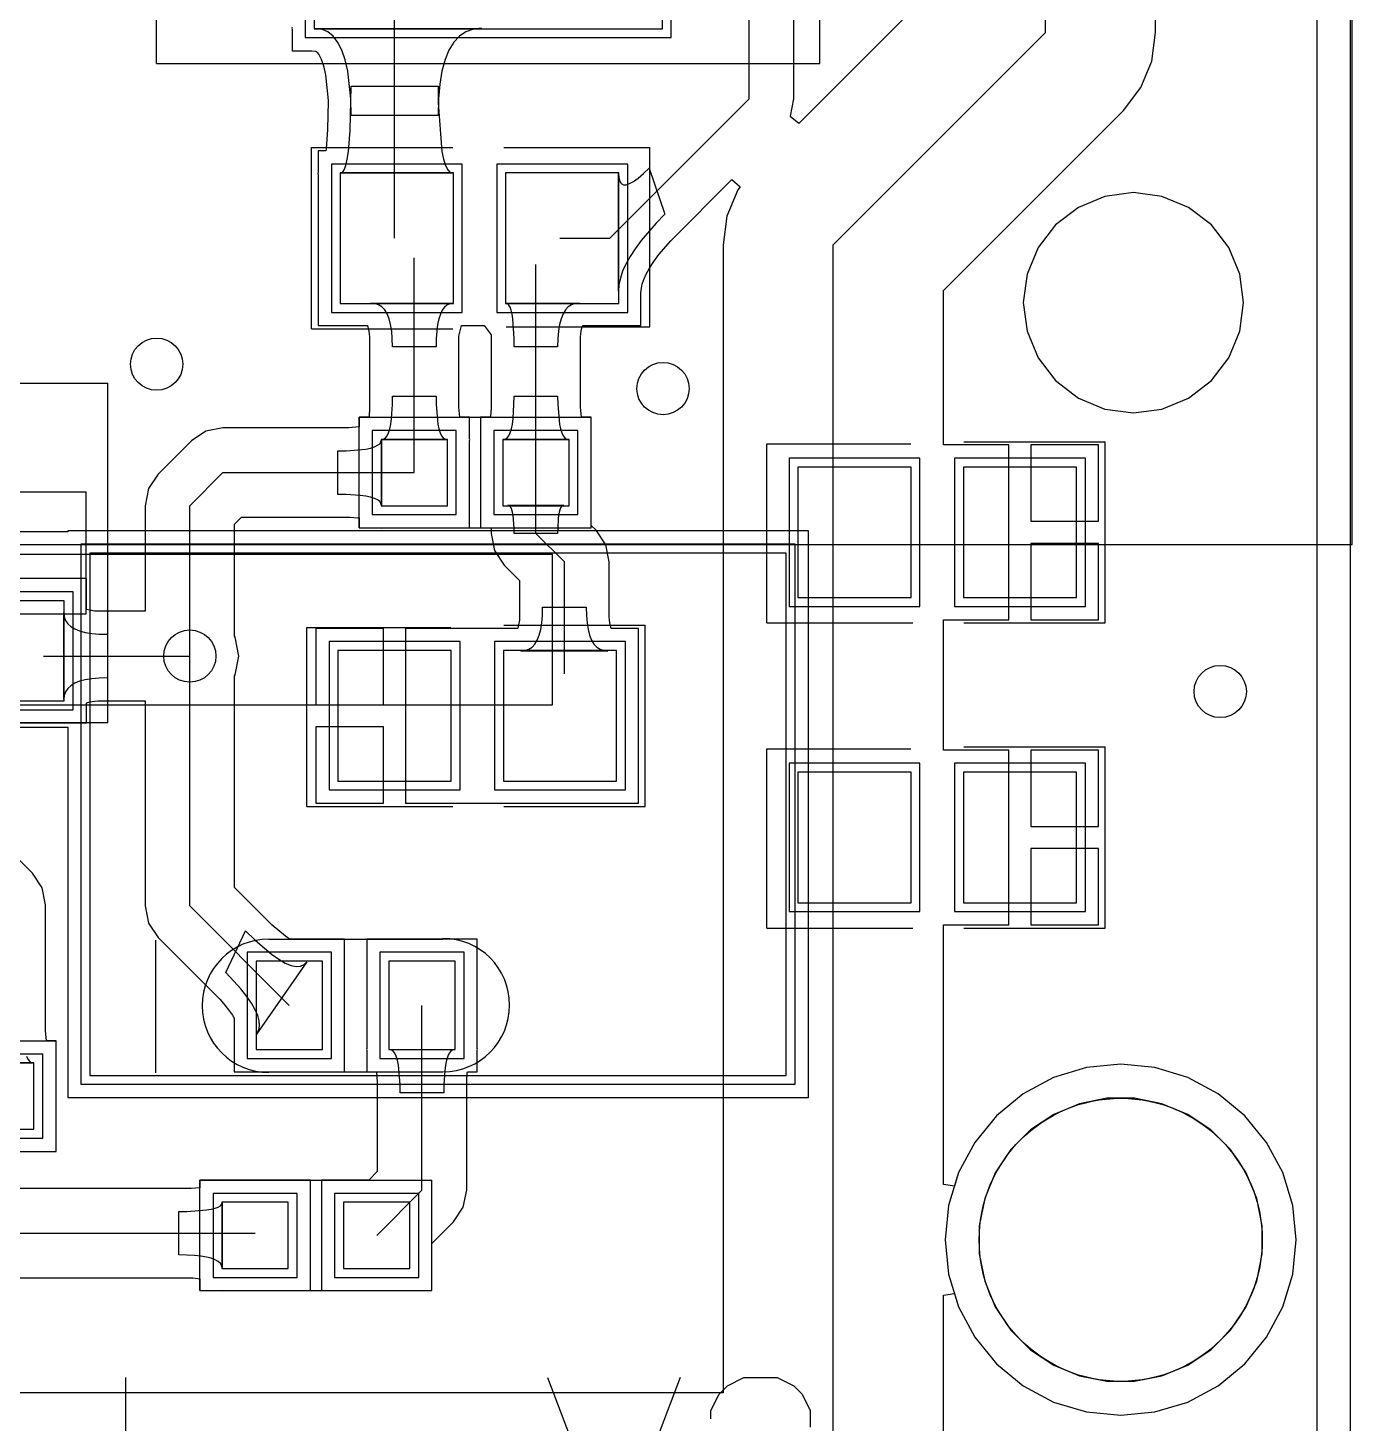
# Model space of a CAD drawing. Header units: millimetres. Extents: x 73 to 121, y 30 to 140.
# Drawn here: x 101.92 to 117.14, y 39.75 to 55.78 of the extents above; entities that cross this region are included whole.
import ezdxf

# ---------------------------------------------------------------- set-up
doc = ezdxf.new("R2010")
doc.units = ezdxf.units.MM
for name, color, linetype in [('BottomLayer', 5, 'Continuous'), ('BottomOverlay', 54, 'Continuous'), ('BottomPaste', 16, 'Continuous'), ('BottomSolder', 6, 'Continuous'), ('KeepOutLayer', 6, 'Continuous'), ('Mechanical13', 56, 'Continuous'), ('Mechanical15', 56, 'Continuous'), ('MultiLayer', 9, 'Continuous'), ('TopLayer', 1, 'Continuous'), ('TopOverlay', 2, 'Continuous'), ('TopPaste', 8, 'Continuous'), ('TopSolder', 216, 'Continuous')]:
    doc.layers.add(name, color=color, linetype=linetype)

# ---------------------------------------------------------------- blocks, each defined once
blk = doc.blocks.new('C0805_19')
at = {"layer": 'TopLayer'}
for p, q in [((-0.3, 0.75), (-1.6, 0.75)), ((-1.6, 0.75), (-1.6, -0.75)), ((-0.3, -0.75), (-0.3, 0.75)), ((1.6, 0.75), (0.3, 0.75)), ((0.3, 0.75), (0.3, -0.75)), ((1.6, -0.75), (1.6, 0.75)), ((-1.6, -0.75), (-0.3, -0.75)), ((0.3, -0.75), (1.6, -0.75))]:
    blk.add_line(p, q, dxfattribs=at)
at = {"layer": 'TopOverlay'}
for p, q in [((-1.93, 1.041), (-1.93, -1.041)), ((-0.305, 1.041), (-1.93, 1.041)), ((1.956, 1.041), (0.279, 1.041)), ((1.956, 1.041), (1.956, -1.016)), ((-0.305, -1.041), (-1.93, -1.041)), ((1.956, -1.016), (0.305, -1.016))]:
    blk.add_line(p, q, dxfattribs=at)
at = {"layer": 'TopPaste'}
for p, q in [((-0.3, 0.75), (-1.6, 0.75)), ((-1.6, 0.75), (-1.6, -0.75)), ((-0.3, -0.75), (-0.3, 0.75)), ((1.6, 0.75), (0.3, 0.75)), ((0.3, 0.75), (0.3, -0.75)), ((1.6, -0.75), (1.6, 0.75)), ((-1.6, -0.75), (-0.3, -0.75)), ((0.3, -0.75), (1.6, -0.75))]:
    blk.add_line(p, q, dxfattribs=at)
at = {"layer": 'TopSolder'}
for p, q in [((-0.198, 0.852), (-1.702, 0.852)), ((-1.702, 0.852), (-1.702, -0.852)), ((-0.198, -0.852), (-0.198, 0.852)), ((1.702, 0.852), (0.198, 0.852)), ((0.198, 0.852), (0.198, -0.852)), ((1.702, -0.852), (1.702, 0.852)), ((-1.702, -0.852), (-0.198, -0.852)), ((0.198, -0.852), (1.702, -0.852))]:
    blk.add_line(p, q, dxfattribs=at)
blk = doc.blocks.new('C0805_20')
at = {"layer": 'TopLayer'}
for p, q in [((-0.3, 0.75), (-1.6, 0.75)), ((-1.6, 0.75), (-1.6, -0.75)), ((-0.3, -0.75), (-0.3, 0.75)), ((1.6, 0.75), (0.3, 0.75)), ((0.3, 0.75), (0.3, -0.75)), ((1.6, -0.75), (1.6, 0.75)), ((-1.6, -0.75), (-0.3, -0.75)), ((0.3, -0.75), (1.6, -0.75))]:
    blk.add_line(p, q, dxfattribs=at)
at = {"layer": 'TopOverlay'}
for p, q in [((-1.93, 1.041), (-1.93, -1.041)), ((-0.305, 1.041), (-1.93, 1.041)), ((1.956, 1.041), (0.279, 1.041)), ((1.956, 1.041), (1.956, -1.016)), ((-0.305, -1.041), (-1.93, -1.041)), ((1.956, -1.016), (0.305, -1.016))]:
    blk.add_line(p, q, dxfattribs=at)
at = {"layer": 'TopPaste'}
for p, q in [((-0.3, 0.75), (-1.6, 0.75)), ((-1.6, 0.75), (-1.6, -0.75)), ((-0.3, -0.75), (-0.3, 0.75)), ((1.6, 0.75), (0.3, 0.75)), ((0.3, 0.75), (0.3, -0.75)), ((1.6, -0.75), (1.6, 0.75)), ((-1.6, -0.75), (-0.3, -0.75)), ((0.3, -0.75), (1.6, -0.75))]:
    blk.add_line(p, q, dxfattribs=at)
at = {"layer": 'TopSolder'}
for p, q in [((-0.198, 0.852), (-1.702, 0.852)), ((-1.702, 0.852), (-1.702, -0.852)), ((-0.198, -0.852), (-0.198, 0.852)), ((1.702, 0.852), (0.198, 0.852)), ((0.198, 0.852), (0.198, -0.852)), ((1.702, -0.852), (1.702, 0.852)), ((-1.702, -0.852), (-0.198, -0.852)), ((0.198, -0.852), (1.702, -0.852))]:
    blk.add_line(p, q, dxfattribs=at)
blk = doc.blocks.new('C0805_21')
at = {"layer": 'TopLayer'}
for p, q in [((-0.3, 0.75), (-1.6, 0.75)), ((-1.6, 0.75), (-1.6, -0.75)), ((-0.3, -0.75), (-0.3, 0.75)), ((1.6, 0.75), (0.3, 0.75)), ((0.3, 0.75), (0.3, -0.75)), ((1.6, -0.75), (1.6, 0.75)), ((-1.6, -0.75), (-0.3, -0.75)), ((0.3, -0.75), (1.6, -0.75))]:
    blk.add_line(p, q, dxfattribs=at)
at = {"layer": 'TopOverlay'}
for p, q in [((-1.93, -1.041), (-1.93, 1.041)), ((-1.93, 1.041), (-0.305, 1.041)), ((0.279, 1.041), (1.956, 1.041)), ((1.956, -1.016), (1.956, 1.041)), ((-1.93, -1.041), (-0.305, -1.041)), ((0.305, -1.016), (1.956, -1.016))]:
    blk.add_line(p, q, dxfattribs=at)
at = {"layer": 'TopPaste'}
for p, q in [((-0.3, 0.75), (-1.6, 0.75)), ((-1.6, 0.75), (-1.6, -0.75)), ((-0.3, -0.75), (-0.3, 0.75)), ((1.6, 0.75), (0.3, 0.75)), ((0.3, 0.75), (0.3, -0.75)), ((1.6, -0.75), (1.6, 0.75)), ((-1.6, -0.75), (-0.3, -0.75)), ((0.3, -0.75), (1.6, -0.75))]:
    blk.add_line(p, q, dxfattribs=at)
at = {"layer": 'TopSolder'}
for p, q in [((-0.198, 0.852), (-1.702, 0.852)), ((-1.702, 0.852), (-1.702, -0.852)), ((-0.198, -0.852), (-0.198, 0.852)), ((1.702, 0.852), (0.198, 0.852)), ((0.198, 0.852), (0.198, -0.852)), ((1.702, -0.852), (1.702, 0.852)), ((-1.702, -0.852), (-0.198, -0.852)), ((0.198, -0.852), (1.702, -0.852))]:
    blk.add_line(p, q, dxfattribs=at)
blk = doc.blocks.new('C0805_22')
at = {"layer": 'TopLayer'}
for p, q in [((-0.3, 0.75), (-1.6, 0.75)), ((-1.6, 0.75), (-1.6, -0.75)), ((-0.3, -0.75), (-0.3, 0.75)), ((1.6, 0.75), (0.3, 0.75)), ((0.3, 0.75), (0.3, -0.75)), ((1.6, -0.75), (1.6, 0.75)), ((-1.6, -0.75), (-0.3, -0.75)), ((0.3, -0.75), (1.6, -0.75))]:
    blk.add_line(p, q, dxfattribs=at)
at = {"layer": 'TopOverlay'}
for p, q in [((-1.93, 1.041), (-1.93, -1.041)), ((-0.305, 1.041), (-1.93, 1.041)), ((1.956, 1.041), (0.279, 1.041)), ((1.956, 1.041), (1.956, -1.016)), ((-0.305, -1.041), (-1.93, -1.041)), ((1.956, -1.016), (0.305, -1.016))]:
    blk.add_line(p, q, dxfattribs=at)
at = {"layer": 'TopPaste'}
for p, q in [((-0.3, 0.75), (-1.6, 0.75)), ((-1.6, 0.75), (-1.6, -0.75)), ((-0.3, -0.75), (-0.3, 0.75)), ((1.6, 0.75), (0.3, 0.75)), ((0.3, 0.75), (0.3, -0.75)), ((1.6, -0.75), (1.6, 0.75)), ((-1.6, -0.75), (-0.3, -0.75)), ((0.3, -0.75), (1.6, -0.75))]:
    blk.add_line(p, q, dxfattribs=at)
at = {"layer": 'TopSolder'}
for p, q in [((-0.198, 0.852), (-1.702, 0.852)), ((-1.702, 0.852), (-1.702, -0.852)), ((-0.198, -0.852), (-0.198, 0.852)), ((1.702, 0.852), (0.198, 0.852)), ((0.198, 0.852), (0.198, -0.852)), ((1.702, -0.852), (1.702, 0.852)), ((-1.702, -0.852), (-0.198, -0.852)), ((0.198, -0.852), (1.702, -0.852))]:
    blk.add_line(p, q, dxfattribs=at)
blk = doc.blocks.new('INTRODUCTOR_1R0_25')
at = {"layer": 'TopLayer'}
for p, q in [((-1.25, 2), (-1.25, -2)), ((1.25, 2), (-1.25, 2)), ((1.25, -2), (1.25, 2)), ((3.45, 2), (3.45, -2)), ((5.95, 2), (3.45, 2)), ((5.95, -2), (5.95, 2)), ((-1.25, -2), (1.25, -2)), ((3.45, -2), (5.95, -2))]:
    blk.add_line(p, q, dxfattribs=at)
at = {"layer": 'TopOverlay'}
for p, q in [((-1.778, -3.81), (-1.778, 3.81)), ((6.35, 3.81), (-1.778, 3.81)), ((6.35, -3.81), (6.35, 3.81)), ((6.35, -3.81), (-1.778, -3.81))]:
    blk.add_line(p, q, dxfattribs=at)
at = {"layer": 'TopPaste'}
for p, q in [((-1.25, 2), (-1.25, -2)), ((1.25, 2), (-1.25, 2)), ((1.25, -2), (1.25, 2)), ((3.45, 2), (3.45, -2)), ((5.95, 2), (3.45, 2)), ((5.95, -2), (5.95, 2)), ((-1.25, -2), (1.25, -2)), ((3.45, -2), (5.95, -2))]:
    blk.add_line(p, q, dxfattribs=at)
at = {"layer": 'TopSolder'}
for p, q in [((-1.352, 2.102), (-1.352, -2.102)), ((1.352, 2.102), (-1.352, 2.102)), ((1.352, -2.102), (1.352, 2.102)), ((3.348, 2.102), (3.348, -2.102)), ((6.052, 2.102), (3.348, 2.102)), ((6.052, -2.102), (6.052, 2.102)), ((-1.352, -2.102), (1.352, -2.102)), ((3.348, -2.102), (6.052, -2.102))]:
    blk.add_line(p, q, dxfattribs=at)
blk = doc.blocks.new('LED_32')
at = {"layer": 'TopLayer'}
for p, q in [((-1.143, 0.508), (-1.143, -0.508)), ((-0.381, 0.508), (-1.143, 0.508)), ((-0.381, -0.508), (-0.381, 0.508)), ((0.381, 0.508), (0.381, -0.508)), ((1.143, 0.508), (0.381, 0.508)), ((1.143, -0.508), (1.143, 0.508)), ((-1.143, -0.508), (-0.381, -0.508)), ((0.381, -0.508), (1.143, -0.508))]:
    blk.add_line(p, q, dxfattribs=at)
at = {"layer": 'TopOverlay'}
for p, q in [((-2.294, 0.497), (-2.294, 0.751)), ((-0.997, 0.762), (1.003, 0.762)), ((-2.294, -0.773), (-2.294, 0.497)), ((-0.997, -0.762), (1.003, -0.762))]:
    blk.add_line(p, q, dxfattribs=at)
for centre, start, end in [((-0.997, -0.004), 90, 270), ((1.003, 0.004), 270, 90)]:
    blk.add_arc(centre, 0.766, start, end, dxfattribs=at)
at = {"layer": 'TopPaste'}
for p, q in [((-1.143, 0.508), (-1.143, -0.508)), ((-0.381, 0.508), (-1.143, 0.508)), ((-0.381, -0.508), (-0.381, 0.508)), ((0.381, 0.508), (0.381, -0.508)), ((1.143, 0.508), (0.381, 0.508)), ((1.143, -0.508), (1.143, 0.508)), ((-1.143, -0.508), (-0.381, -0.508)), ((0.381, -0.508), (1.143, -0.508))]:
    blk.add_line(p, q, dxfattribs=at)
at = {"layer": 'TopSolder'}
for p, q in [((-1.245, 0.61), (-1.245, -0.61)), ((-0.279, 0.61), (-1.245, 0.61)), ((-0.279, -0.61), (-0.279, 0.61)), ((0.279, 0.61), (0.279, -0.61)), ((1.245, 0.61), (0.279, 0.61)), ((1.245, -0.61), (1.245, 0.61)), ((-1.245, -0.61), (-0.279, -0.61)), ((0.279, -0.61), (1.245, -0.61))]:
    blk.add_line(p, q, dxfattribs=at)
blk = doc.blocks.new('R0603_48')
at = {"layer": 'TopLayer'}
for p, q in [((-1.079, 0.381), (-1.079, -0.381)), ((-0.317, 0.381), (-1.079, 0.381)), ((-0.317, -0.381), (-0.317, 0.381)), ((0.317, 0.381), (0.317, -0.381)), ((1.079, 0.381), (0.317, 0.381)), ((1.079, -0.381), (1.079, 0.381)), ((-1.079, -0.381), (-0.317, -0.381)), ((0.317, -0.381), (1.079, -0.381))]:
    blk.add_line(p, q, dxfattribs=at)
at = {"layer": 'TopOverlay'}
for p, q in [((1.333, 0.635), (-1.333, 0.635)), ((-1.333, 0.635), (-1.333, -0.635)), ((1.333, 0.635), (1.333, -0.635)), ((1.333, -0.635), (-1.333, -0.635))]:
    blk.add_line(p, q, dxfattribs=at)
at = {"layer": 'TopPaste'}
for p, q in [((-1.079, 0.381), (-1.079, -0.381)), ((-0.317, 0.381), (-1.079, 0.381)), ((-0.317, -0.381), (-0.317, 0.381)), ((0.317, 0.381), (0.317, -0.381)), ((1.079, 0.381), (0.317, 0.381)), ((1.079, -0.381), (1.079, 0.381)), ((-1.079, -0.381), (-0.317, -0.381)), ((0.317, -0.381), (1.079, -0.381))]:
    blk.add_line(p, q, dxfattribs=at)
at = {"layer": 'TopSolder'}
for p, q in [((-1.181, 0.483), (-1.181, -0.483)), ((-0.216, 0.483), (-1.181, 0.483)), ((-0.216, -0.483), (-0.216, 0.483)), ((0.216, 0.483), (0.216, -0.483)), ((1.181, 0.483), (0.216, 0.483)), ((1.181, -0.483), (1.181, 0.483)), ((-1.181, -0.483), (-0.216, -0.483)), ((0.216, -0.483), (1.181, -0.483))]:
    blk.add_line(p, q, dxfattribs=at)
blk = doc.blocks.new('R0603_52')
at = {"layer": 'TopLayer'}
for p, q in [((-1.079, 0.381), (-1.079, -0.381)), ((-0.317, 0.381), (-1.079, 0.381)), ((-0.317, -0.381), (-0.317, 0.381)), ((0.317, 0.381), (0.317, -0.381)), ((1.079, 0.381), (0.317, 0.381)), ((1.079, -0.381), (1.079, 0.381)), ((-1.079, -0.381), (-0.317, -0.381)), ((0.317, -0.381), (1.079, -0.381))]:
    blk.add_line(p, q, dxfattribs=at)
at = {"layer": 'TopOverlay'}
for p, q in [((-1.333, 0.635), (1.333, 0.635)), ((-1.333, -0.635), (-1.333, 0.635)), ((1.333, -0.635), (1.333, 0.635)), ((-1.333, -0.635), (1.333, -0.635))]:
    blk.add_line(p, q, dxfattribs=at)
at = {"layer": 'TopPaste'}
for p, q in [((-1.079, 0.381), (-1.079, -0.381)), ((-0.317, 0.381), (-1.079, 0.381)), ((-0.317, -0.381), (-0.317, 0.381)), ((0.317, 0.381), (0.317, -0.381)), ((1.079, 0.381), (0.317, 0.381)), ((1.079, -0.381), (1.079, 0.381)), ((-1.079, -0.381), (-0.317, -0.381)), ((0.317, -0.381), (1.079, -0.381))]:
    blk.add_line(p, q, dxfattribs=at)
at = {"layer": 'TopSolder'}
for p, q in [((-1.181, 0.483), (-1.181, -0.483)), ((-0.216, 0.483), (-1.181, 0.483)), ((-0.216, -0.483), (-0.216, 0.483)), ((0.216, 0.483), (0.216, -0.483)), ((1.181, 0.483), (0.216, 0.483)), ((1.181, -0.483), (1.181, 0.483)), ((-1.181, -0.483), (-0.216, -0.483)), ((0.216, -0.483), (1.181, -0.483))]:
    blk.add_line(p, q, dxfattribs=at)
blk = doc.blocks.new('R0603_54')
at = {"layer": 'TopLayer'}
for p, q in [((-1.079, 0.381), (-1.079, -0.381)), ((-0.317, 0.381), (-1.079, 0.381)), ((-0.317, -0.381), (-0.317, 0.381)), ((0.317, 0.381), (0.317, -0.381)), ((1.079, 0.381), (0.317, 0.381)), ((1.079, -0.381), (1.079, 0.381)), ((-1.079, -0.381), (-0.317, -0.381)), ((0.317, -0.381), (1.079, -0.381))]:
    blk.add_line(p, q, dxfattribs=at)
at = {"layer": 'TopOverlay'}
for p, q in [((-1.333, 0.635), (1.333, 0.635)), ((-1.333, -0.635), (-1.333, 0.635)), ((1.333, -0.635), (1.333, 0.635)), ((-1.333, -0.635), (1.333, -0.635))]:
    blk.add_line(p, q, dxfattribs=at)
at = {"layer": 'TopPaste'}
for p, q in [((-1.079, 0.381), (-1.079, -0.381)), ((-0.317, 0.381), (-1.079, 0.381)), ((-0.317, -0.381), (-0.317, 0.381)), ((0.317, 0.381), (0.317, -0.381)), ((1.079, 0.381), (0.317, 0.381)), ((1.079, -0.381), (1.079, 0.381)), ((-1.079, -0.381), (-0.317, -0.381)), ((0.317, -0.381), (1.079, -0.381))]:
    blk.add_line(p, q, dxfattribs=at)
at = {"layer": 'TopSolder'}
for p, q in [((-1.181, 0.483), (-1.181, -0.483)), ((-0.216, 0.483), (-1.181, 0.483)), ((-0.216, -0.483), (-0.216, 0.483)), ((0.216, 0.483), (0.216, -0.483)), ((1.181, 0.483), (0.216, 0.483)), ((1.181, -0.483), (1.181, 0.483)), ((-1.181, -0.483), (-0.216, -0.483)), ((0.216, -0.483), (1.181, -0.483))]:
    blk.add_line(p, q, dxfattribs=at)
blk = doc.blocks.new('2_2907_68')
at = {"layer": 'Mechanical13'}
for p, q in [((0.425, 0.55), (0.425, -2.45)), ((0.425, 0.55), (1.825, 0.55)), ((1.825, 0.55), (1.825, -2.45)), ((0.425, -2.45), (1.825, -2.45))]:
    blk.add_line(p, q, dxfattribs=at)
at = {"layer": 'Mechanical15'}
for p, q in [((-0.825, 0.8), (-0.825, -2.7)), ((-0.825, 0.8), (3.075, 0.8)), ((3.075, 0.8), (3.075, -2.7)), ((1.125, -0.45), (1.125, -1.45)), ((0.625, -0.95), (1.625, -0.95)), ((-0.825, -2.7), (3.075, -2.7))]:
    blk.add_line(p, q, dxfattribs=at)
at = {"layer": 'TopLayer'}
for p, q in [((0.575, 0.3), (-0.575, 0.3)), ((-0.575, 0.3), (-0.575, -0.3)), ((0.575, -0.3), (0.575, 0.3)), ((-0.575, -0.3), (0.575, -0.3)), ((2.825, -0.65), (1.675, -0.65)), ((1.675, -0.65), (1.675, -1.25)), ((2.825, -1.25), (2.825, -0.65)), ((1.675, -1.25), (2.825, -1.25)), ((0.575, -1.6), (-0.575, -1.6)), ((-0.575, -1.6), (-0.575, -2.2)), ((0.575, -2.2), (0.575, -1.6)), ((-0.575, -2.2), (0.575, -2.2))]:
    blk.add_line(p, q, dxfattribs=at)
at = {"layer": 'TopOverlay'}
for p, q in [((0.925, 0.55), (1.825, 0.55)), ((1.825, 0.55), (1.825, -0.25)), ((1.825, -1.65), (1.825, -2.45)), ((0.925, -2.45), (1.825, -2.45))]:
    blk.add_line(p, q, dxfattribs=at)
blk.add_circle((2.475, -0.1), 0.125, dxfattribs=at)
at = {"layer": 'TopPaste'}
for p, q in [((0.575, 0.3), (-0.575, 0.3)), ((-0.575, 0.3), (-0.575, -0.3)), ((0.575, -0.3), (0.575, 0.3)), ((-0.575, -0.3), (0.575, -0.3)), ((2.825, -0.65), (1.675, -0.65)), ((1.675, -0.65), (1.675, -1.25)), ((2.825, -1.25), (2.825, -0.65)), ((1.675, -1.25), (2.825, -1.25)), ((0.575, -1.6), (-0.575, -1.6)), ((-0.575, -1.6), (-0.575, -2.2)), ((0.575, -2.2), (0.575, -1.6)), ((-0.575, -2.2), (0.575, -2.2))]:
    blk.add_line(p, q, dxfattribs=at)
at = {"layer": 'TopSolder'}
for p, q in [((0.677, 0.402), (-0.677, 0.402)), ((-0.677, 0.402), (-0.677, -0.402)), ((0.677, -0.402), (0.677, 0.402)), ((-0.677, -0.402), (0.677, -0.402)), ((2.927, -0.548), (1.573, -0.548)), ((1.573, -0.548), (1.573, -1.352)), ((2.927, -1.352), (2.927, -0.548)), ((1.573, -1.352), (2.927, -1.352)), ((0.677, -1.498), (-0.677, -1.498)), ((-0.677, -1.498), (-0.677, -2.302)), ((0.677, -2.302), (0.677, -1.498)), ((-0.677, -2.302), (0.677, -2.302))]:
    blk.add_line(p, q, dxfattribs=at)
blk = doc.blocks.new('18650____________B_71')
at = {"layer": 'BottomLayer'}
for p, q in [((76.631, 35.516), (76.631, 27.516)), ((82.631, 35.516), (76.631, 35.516)), ((82.631, 27.516), (82.631, 35.516)), ((76.631, 27.516), (82.631, 27.516))]:
    blk.add_line(p, q, dxfattribs=at)
at = {"layer": 'BottomOverlay'}
for p, q in [((76.531, 42.016), (-0.469, 42.016)), ((76.531, 22), (76.531, 42.016))]:
    blk.add_line(p, q, dxfattribs=at)
at = {"layer": 'BottomPaste'}
for p, q in [((76.631, 35.516), (76.631, 27.516)), ((82.631, 35.516), (76.631, 35.516)), ((82.631, 27.516), (82.631, 35.516)), ((76.631, 27.516), (82.631, 27.516))]:
    blk.add_line(p, q, dxfattribs=at)
at = {"layer": 'BottomSolder'}
for p, q in [((76.529, 35.617), (76.529, 27.414)), ((82.732, 35.617), (76.529, 35.617)), ((82.732, 27.414), (82.732, 35.617)), ((76.529, 27.414), (82.732, 27.414))]:
    blk.add_line(p, q, dxfattribs=at)

msp = doc.modelspace()

# ---------------------------------------------------------------- linework, layer by layer
at = {"layer": 'BottomLayer'}
for p, q in [((116.731, 89.256), (116.731, 30.335)), ((114.624, 53.889), (114.297, 53.846)), ((114.952, 53.846), (114.624, 53.889)), ((113.992, 53.72), (113.73, 53.519)), ((114.297, 53.846), (113.992, 53.72)), ((115.257, 53.72), (114.952, 53.846)), ((115.519, 53.519), (115.257, 53.72)), ((113.73, 53.519), (113.529, 53.257)), ((115.72, 53.257), (115.519, 53.519)), ((113.529, 53.257), (113.402, 52.952)), ((115.846, 52.952), (115.72, 53.257)), ((113.402, 52.952), (113.359, 52.625)), ((115.889, 52.625), (115.846, 52.952)), ((113.359, 52.625), (113.402, 52.297)), ((115.846, 52.297), (115.889, 52.625)), ((113.402, 52.297), (113.529, 51.992)), ((115.72, 51.992), (115.846, 52.297)), ((113.529, 51.992), (113.73, 51.73)), ((115.519, 51.73), (115.72, 51.992)), ((113.73, 51.73), (113.992, 51.529)), ((115.257, 51.529), (115.519, 51.73)), ((113.992, 51.529), (114.297, 51.403)), ((114.952, 51.403), (115.257, 51.529)), ((114.297, 51.403), (114.624, 51.36)), ((114.624, 51.36), (114.952, 51.403)), ((102.382, 49.992), (91.884, 49.992)), ((110.89, 50.002), (102.382, 50.002)), ((102.382, 50.002), (102.382, 49.992)), ((110.89, 43.494), (110.89, 50.002)), ((107.95, 49.733), (90.297, 49.733)), ((107.95, 48.006), (107.95, 49.733)), ((90.297, 48.006), (107.95, 48.006)), ((91.884, 47.747), (102.382, 47.747)), ((102.382, 47.747), (102.382, 43.494)), ((114.084, 43.837), (113.706, 43.722)), ((114.478, 43.876), (114.084, 43.837)), ((114.871, 43.837), (114.478, 43.876)), ((115.249, 43.722), (114.871, 43.837)), ((113.706, 43.722), (113.358, 43.536)), ((115.598, 43.536), (115.249, 43.722)), ((102.382, 43.494), (110.89, 43.494)), ((113.358, 43.536), (113.052, 43.285)), ((115.904, 43.285), (115.598, 43.536)), ((113.052, 43.285), (112.801, 42.979)), ((116.154, 42.979), (115.904, 43.285)), ((112.801, 42.979), (112.615, 42.631)), ((116.341, 42.631), (116.154, 42.979)), ((112.615, 42.631), (112.5, 42.253)), ((116.455, 42.253), (116.341, 42.631)), ((112.5, 42.253), (112.461, 41.859)), ((116.494, 41.859), (116.455, 42.253)), ((112.461, 41.859), (112.5, 41.466)), ((116.455, 41.466), (116.494, 41.859)), ((112.5, 41.466), (112.615, 41.088)), ((116.341, 41.088), (116.455, 41.466)), ((112.615, 41.088), (112.801, 40.739)), ((116.154, 40.739), (116.341, 41.088)), ((112.801, 40.739), (113.052, 40.433)), ((115.904, 40.433), (116.154, 40.739)), ((113.052, 40.433), (113.358, 40.183)), ((115.598, 40.183), (115.904, 40.433)), ((113.358, 40.183), (113.706, 39.996)), ((115.249, 39.996), (115.598, 40.183)), ((113.706, 39.996), (114.084, 39.882)), ((114.871, 39.882), (115.249, 39.996)), ((114.084, 39.882), (114.478, 39.843)), ((114.478, 39.843), (114.871, 39.882))]:
    msp.add_line(p, q, dxfattribs=at)
for centre in [(103.403, 51.918), (109.22, 51.638), (103.784, 48.565), (115.621, 48.158)]:
    msp.add_circle(centre, 0.3, dxfattribs=at)
at = {"layer": 'KeepOutLayer'}
msp.add_line((117.119, 29.947), (117.119, 89.256), dxfattribs=at)
msp.add_circle((114.478, 41.859), 1.626, dxfattribs=at)
at = {"layer": 'MultiLayer'}
for p, q in [((114.318, 43.485), (114.004, 43.422)), ((114.478, 43.485), (114.318, 43.485)), ((114.638, 43.485), (114.478, 43.485)), ((114.952, 43.422), (114.638, 43.485)), ((113.708, 43.3), (113.442, 43.122)), ((114.004, 43.422), (113.708, 43.3)), ((115.248, 43.3), (114.952, 43.422)), ((115.514, 43.122), (115.248, 43.3)), ((113.442, 43.122), (113.215, 42.895)), ((115.74, 42.895), (115.514, 43.122)), ((113.215, 42.895), (113.037, 42.629)), ((115.918, 42.629), (115.74, 42.895)), ((113.037, 42.629), (112.915, 42.333)), ((116.041, 42.333), (115.918, 42.629)), ((112.915, 42.333), (112.852, 42.019)), ((116.103, 42.019), (116.041, 42.333)), ((112.852, 42.019), (112.852, 41.859)), ((116.103, 41.859), (116.103, 42.019)), ((112.852, 41.859), (112.852, 41.859)), ((112.852, 41.859), (112.852, 41.699)), ((116.103, 41.699), (116.103, 41.859)), ((112.852, 41.699), (112.915, 41.385)), ((116.041, 41.385), (116.103, 41.699)), ((112.915, 41.385), (113.037, 41.089)), ((115.918, 41.089), (116.041, 41.385)), ((113.037, 41.089), (113.215, 40.823)), ((115.74, 40.823), (115.918, 41.089)), ((113.215, 40.823), (113.442, 40.597)), ((115.514, 40.597), (115.74, 40.823)), ((113.442, 40.597), (113.708, 40.419)), ((115.248, 40.419), (115.514, 40.597)), ((113.708, 40.419), (114.004, 40.296)), ((114.952, 40.296), (115.248, 40.419)), ((114.004, 40.296), (114.318, 40.234)), ((114.318, 40.234), (114.478, 40.234)), ((114.478, 40.234), (114.638, 40.234)), ((114.638, 40.234), (114.952, 40.296))]:
    msp.add_line(p, q, dxfattribs=at)
for centre in [(103.403, 51.918), (109.22, 51.638), (103.784, 48.565), (115.621, 48.158)]:
    msp.add_circle(centre, 0.3, dxfattribs=at)
at = {"layer": 'TopLayer'}
for p, q in [((116.731, 87.489), (116.731, 30.335)), ((113.614, 55.728), (113.614, 63.195)), ((114.879, 55.728), (114.879, 59.106)), ((110.211, 54.966), (110.211, 58.572)), ((110.724, 54.966), (110.724, 58.572)), ((112.349, 56.252), (110.78, 54.682)), ((106.136, 53.365), (106.136, 55.945)), ((104.959, 55.784), (104.957, 55.775)), ((105.216, 55.775), (107.136, 55.778)), ((107.136, 55.778), (107.041, 55.768)), ((104.957, 55.775), (104.959, 55.765)), ((104.959, 55.765), (104.959, 55.518)), ((105.296, 55.765), (105.216, 55.775)), ((105.368, 55.735), (105.296, 55.765)), ((105.431, 55.685), (105.368, 55.735)), ((105.485, 55.615), (105.431, 55.685)), ((106.816, 55.617), (106.761, 55.527)), ((106.881, 55.687), (106.816, 55.617)), ((106.956, 55.738), (106.881, 55.687)), ((107.041, 55.768), (106.956, 55.738)), ((111.176, 53.289), (113.614, 55.728)), ((114.836, 55.4), (114.879, 55.728)), ((114.879, 55.728), (114.879, 55.728)), ((104.959, 55.518), (105.185, 55.518)), ((105.185, 55.518), (105.229, 55.513)), ((105.229, 55.513), (105.234, 55.51)), ((105.234, 55.51), (105.245, 55.501)), ((105.245, 55.501), (105.266, 55.475)), ((105.266, 55.475), (105.293, 55.423)), ((105.531, 55.525), (105.485, 55.615)), ((105.569, 55.415), (105.531, 55.525)), ((106.761, 55.527), (106.716, 55.417)), ((105.293, 55.423), (105.32, 55.344)), ((105.32, 55.344), (105.343, 55.243)), ((105.599, 55.285), (105.569, 55.415)), ((106.716, 55.417), (106.681, 55.286)), ((114.71, 55.095), (114.836, 55.4)), ((105.343, 55.243), (105.374, 54.949)), ((105.632, 54.965), (105.599, 55.285)), ((106.656, 55.136), (106.641, 54.965)), ((106.681, 55.286), (106.656, 55.136)), ((105.625, 54.602), (105.636, 55.112)), ((105.636, 55.112), (106.636, 55.112)), ((106.636, 55.112), (106.638, 54.922)), ((114.509, 54.833), (114.71, 55.095)), ((105.374, 54.941), (105.367, 54.616)), ((105.374, 54.949), (105.374, 54.941)), ((105.636, 54.775), (105.632, 54.965)), ((106.641, 54.965), (106.636, 54.775)), ((106.638, 54.922), (106.679, 54.362)), ((108.61, 53.365), (110.211, 54.966)), ((110.685, 54.769), (110.724, 54.966)), ((112.441, 52.765), (114.509, 54.833)), ((106.636, 54.775), (105.636, 54.775)), ((110.682, 54.763), (110.685, 54.769)), ((110.78, 54.682), (110.682, 54.763)), ((105.367, 54.616), (105.349, 54.392)), ((105.606, 54.362), (105.625, 54.602)), ((105.345, 54.369), (105.258, 54.369)), ((105.258, 54.369), (105.258, 54.122)), ((105.349, 54.392), (105.345, 54.369)), ((105.593, 54.272), (105.606, 54.362)), ((106.679, 54.362), (106.698, 54.272)), ((105.559, 54.152), (105.577, 54.202)), ((105.577, 54.202), (105.593, 54.272)), ((106.698, 54.272), (106.721, 54.202)), ((106.721, 54.202), (106.747, 54.152)), ((105.258, 54.122), (105.256, 54.112)), ((105.256, 54.112), (105.256, 54.11)), ((105.256, 54.11), (105.256, 54.108)), ((105.256, 54.108), (105.258, 54.099)), ((105.258, 54.099), (105.258, 52.361)), ((105.515, 54.112), (105.538, 54.122)), ((106.809, 54.112), (105.515, 54.112)), ((105.538, 54.122), (105.559, 54.152)), ((106.747, 54.152), (106.776, 54.122)), ((106.776, 54.122), (106.809, 54.112)), ((108.709, 52.757), (108.709, 54.112)), ((108.709, 54.112), (108.712, 54.06)), ((108.712, 54.06), (108.723, 54.02)), ((108.723, 54.02), (108.741, 53.994)), ((108.836, 53.992), (108.882, 54.017)), ((108.882, 54.017), (108.935, 54.055)), ((108.935, 54.055), (108.995, 54.107)), ((108.995, 54.107), (109.062, 54.171)), ((109.062, 54.171), (109.239, 53.641)), ((109.308, 53.336), (110.009, 54.038)), ((110.009, 54.038), (110.105, 53.954)), ((108.741, 53.994), (108.765, 53.98)), ((108.765, 53.98), (108.797, 53.979)), ((108.797, 53.979), (108.836, 53.992)), ((110.08, 53.922), (109.954, 53.617)), ((110.105, 53.954), (110.08, 53.922)), ((114.624, 53.889), (114.297, 53.846)), ((114.952, 53.846), (114.624, 53.889)), ((113.992, 53.72), (113.73, 53.519)), ((114.297, 53.846), (113.992, 53.72)), ((115.257, 53.72), (114.952, 53.846)), ((115.519, 53.519), (115.257, 53.72)), ((109.138, 53.536), (108.969, 53.338)), ((109.239, 53.641), (109.138, 53.536)), ((109.954, 53.617), (109.911, 53.289)), ((113.73, 53.519), (113.529, 53.257)), ((115.72, 53.257), (115.519, 53.519)), ((108.036, 53.365), (108.062, 53.365)), ((108.062, 53.365), (108.61, 53.365)), ((108.9, 53.245), (108.841, 53.154)), ((108.969, 53.338), (108.9, 53.245)), ((109.172, 53.177), (109.308, 53.336)), ((109.911, 53.289), (109.911, 53.289)), ((109.911, 53.289), (109.911, 40.101)), ((111.176, 38.837), (111.176, 53.289)), ((113.529, 53.257), (113.402, 52.952)), ((115.846, 52.952), (115.72, 53.257)), ((106.363, 50.673), (106.363, 53.139)), ((107.759, 50.673), (107.759, 53.063)), ((108.794, 53.068), (108.756, 52.985)), ((108.841, 53.154), (108.794, 53.068)), ((109.064, 53.021), (109.113, 53.097)), ((109.113, 53.097), (109.172, 53.177)), ((108.73, 52.905), (108.714, 52.829)), ((108.756, 52.985), (108.73, 52.905)), ((108.998, 52.891), (109.026, 52.952)), ((109.026, 52.952), (109.064, 53.021)), ((113.402, 52.952), (113.359, 52.625)), ((115.889, 52.625), (115.846, 52.952)), ((108.714, 52.829), (108.709, 52.757)), ((108.966, 52.733), (108.967, 52.738)), ((108.966, 52.361), (108.966, 52.733)), ((108.967, 52.738), (108.971, 52.793)), ((108.971, 52.793), (108.98, 52.837)), ((108.98, 52.837), (108.998, 52.891)), ((112.441, 50.991), (112.441, 52.765)), ((105.91, 52.616), (105.863, 52.621)), ((105.863, 52.621), (106.809, 52.618)), ((105.953, 52.601), (105.91, 52.616)), ((105.99, 52.576), (105.953, 52.601)), ((106.023, 52.541), (105.99, 52.576)), ((106.709, 52.573), (106.683, 52.538)), ((106.738, 52.598), (106.709, 52.573)), ((106.771, 52.613), (106.738, 52.598)), ((106.809, 52.618), (106.771, 52.613)), ((107.415, 52.618), (108.259, 52.621)), ((107.433, 52.613), (107.415, 52.618)), ((107.449, 52.598), (107.433, 52.613)), ((107.463, 52.573), (107.449, 52.598)), ((107.475, 52.538), (107.463, 52.573)), ((108.132, 52.576), (108.099, 52.541)), ((108.169, 52.601), (108.132, 52.576)), ((108.212, 52.616), (108.169, 52.601)), ((108.259, 52.621), (108.212, 52.616)), ((113.359, 52.625), (113.402, 52.297)), ((115.846, 52.297), (115.889, 52.625)), ((106.05, 52.495), (106.023, 52.541)), ((106.073, 52.44), (106.05, 52.495)), ((106.09, 52.375), (106.073, 52.44)), ((106.644, 52.438), (106.63, 52.373)), ((106.662, 52.493), (106.644, 52.438)), ((106.683, 52.538), (106.662, 52.493)), ((107.486, 52.493), (107.475, 52.538)), ((107.494, 52.438), (107.486, 52.493)), ((107.509, 52.213), (107.494, 52.438)), ((108.049, 52.44), (108.032, 52.375)), ((108.072, 52.495), (108.049, 52.44)), ((108.099, 52.541), (108.072, 52.495)), ((105.258, 52.361), (105.825, 52.361)), ((105.825, 52.361), (105.827, 52.357)), ((105.827, 52.357), (105.837, 52.32)), ((105.837, 52.32), (105.845, 52.267)), ((105.845, 52.267), (105.849, 52.23)), ((106.103, 52.299), (106.09, 52.375)), ((106.11, 52.214), (106.103, 52.299)), ((106.62, 52.298), (106.614, 52.213)), ((106.63, 52.373), (106.62, 52.298)), ((106.876, 52.241), (106.906, 52.361)), ((106.906, 52.361), (107.031, 52.361)), ((107.031, 52.361), (107.066, 52.361)), ((107.066, 52.361), (107.165, 52.361)), ((107.165, 52.361), (107.246, 52.256)), ((107.246, 52.256), (107.246, 51.408)), ((108.019, 52.299), (108.012, 52.214)), ((108.032, 52.375), (108.019, 52.299)), ((108.273, 52.23), (108.277, 52.267)), ((108.277, 52.267), (108.285, 52.32)), ((108.285, 52.32), (108.295, 52.357)), ((108.295, 52.357), (108.297, 52.361)), ((108.297, 52.361), (108.966, 52.361)), ((113.402, 52.297), (113.529, 51.992)), ((115.72, 51.992), (115.846, 52.297)), ((105.849, 52.23), (105.849, 51.408)), ((106.113, 52.118), (106.11, 52.214)), ((106.613, 52.118), (106.113, 52.118)), ((106.614, 52.213), (106.613, 52.118)), ((106.876, 51.425), (106.876, 52.241)), ((107.509, 52.118), (107.509, 52.213)), ((108.009, 52.118), (107.509, 52.118)), ((108.012, 52.214), (108.009, 52.118)), ((108.273, 51.425), (108.273, 52.23)), ((113.529, 51.992), (113.73, 51.73)), ((115.519, 51.73), (115.72, 51.992)), ((113.73, 51.73), (113.992, 51.529)), ((115.257, 51.529), (115.519, 51.73)), ((106.101, 51.296), (106.111, 51.456)), ((106.111, 51.456), (106.113, 51.551)), ((106.113, 51.551), (106.613, 51.551)), ((106.613, 51.551), (106.614, 51.456)), ((106.614, 51.456), (106.633, 51.231)), ((107.498, 51.296), (107.508, 51.456)), ((107.508, 51.456), (107.509, 51.551)), ((107.509, 51.551), (108.009, 51.551)), ((108.009, 51.551), (108.011, 51.456)), ((108.011, 51.456), (108.03, 51.231)), ((113.992, 51.529), (114.297, 51.403)), ((114.952, 51.403), (115.257, 51.529)), ((105.841, 51.308), (105.728, 51.308)), ((105.728, 51.308), (105.728, 51.197)), ((105.843, 51.322), (105.841, 51.308)), ((105.849, 51.408), (105.843, 51.322)), ((106.092, 51.231), (106.101, 51.296)), ((106.886, 51.308), (106.876, 51.425)), ((106.998, 51.308), (106.886, 51.308)), ((106.998, 51.061), (106.998, 51.308)), ((107.238, 51.308), (107.124, 51.308)), ((107.124, 51.308), (107.124, 51.061)), ((107.24, 51.322), (107.238, 51.308)), ((107.246, 51.408), (107.24, 51.322)), ((107.489, 51.231), (107.498, 51.296)), ((108.283, 51.308), (108.273, 51.425)), ((108.394, 51.308), (108.283, 51.308)), ((108.394, 51.061), (108.394, 51.308)), ((114.297, 51.403), (114.624, 51.36)), ((114.624, 51.36), (114.952, 51.403)), ((103.969, 51.148), (103.802, 51.036)), ((104.165, 51.187), (103.969, 51.148)), ((105.611, 51.187), (104.165, 51.187)), ((105.728, 51.197), (105.611, 51.187)), ((106.05, 51.096), (106.066, 51.131)), ((106.066, 51.131), (106.081, 51.176)), ((106.081, 51.176), (106.092, 51.231)), ((106.633, 51.231), (106.644, 51.176)), ((106.644, 51.176), (106.659, 51.131)), ((106.659, 51.131), (106.675, 51.096)), ((107.447, 51.096), (107.463, 51.131)), ((107.463, 51.131), (107.478, 51.176)), ((107.478, 51.176), (107.489, 51.231)), ((108.03, 51.231), (108.041, 51.176)), ((108.041, 51.176), (108.056, 51.131)), ((108.056, 51.131), (108.072, 51.096)), ((103.802, 51.036), (103.421, 50.655)), ((105.86, 50.955), (105.905, 50.969)), ((105.905, 50.969), (105.94, 50.986)), ((105.94, 50.986), (105.965, 51.005)), ((105.965, 51.005), (105.98, 51.027)), ((105.98, 51.027), (105.985, 51.051)), ((105.985, 51.051), (106.009, 51.056)), ((106.74, 51.051), (105.985, 51.051)), ((105.985, 51.051), (105.985, 50.295)), ((106.009, 51.056), (106.031, 51.071)), ((106.031, 51.071), (106.05, 51.096)), ((106.675, 51.096), (106.694, 51.071)), ((106.694, 51.071), (106.716, 51.056)), ((106.716, 51.056), (106.74, 51.051)), ((106.999, 51.051), (106.998, 51.061)), ((106.998, 51.041), (106.999, 51.051)), ((106.998, 50.038), (106.998, 51.041)), ((107.124, 51.061), (107.123, 51.051)), ((107.123, 51.051), (107.124, 51.041)), ((107.124, 51.041), (107.124, 50.038)), ((107.382, 51.051), (107.406, 51.056)), ((108.137, 51.051), (107.382, 51.051)), ((107.406, 51.056), (107.428, 51.071)), ((107.428, 51.071), (107.447, 51.096)), ((108.072, 51.096), (108.091, 51.071)), ((108.091, 51.071), (108.113, 51.056)), ((108.113, 51.056), (108.137, 51.051)), ((108.396, 51.051), (108.394, 51.061)), ((108.394, 51.041), (108.396, 51.051)), ((108.394, 50.066), (108.394, 51.041)), ((113.193, 50.991), (112.441, 50.991)), ((113.193, 49.987), (113.193, 50.991)), ((114.224, 50.991), (113.447, 50.991)), ((113.447, 50.991), (113.447, 50.114)), ((114.224, 50.114), (114.224, 50.991)), ((105.485, 50.923), (105.58, 50.924)), ((105.485, 50.423), (105.485, 50.923)), ((105.58, 50.924), (105.805, 50.943)), ((105.805, 50.943), (105.86, 50.955)), ((103.421, 50.655), (103.31, 50.489)), ((103.784, 50.292), (104.165, 50.673)), ((104.165, 50.673), (106.363, 50.673)), ((107.759, 49.975), (107.759, 50.673)), ((103.31, 50.489), (103.271, 50.292)), ((105.58, 50.422), (105.485, 50.423)), ((105.74, 50.411), (105.58, 50.422)), ((105.805, 50.403), (105.74, 50.411)), ((105.86, 50.391), (105.805, 50.403)), ((105.905, 50.377), (105.86, 50.391)), ((105.94, 50.36), (105.905, 50.377)), ((105.965, 50.341), (105.94, 50.36)), ((105.98, 50.319), (105.965, 50.341)), ((103.271, 50.292), (103.271, 49.079)), ((103.784, 48.565), (103.784, 50.292)), ((105.985, 50.295), (105.98, 50.319)), ((107.452, 50.295), (107.439, 50.298)), ((107.439, 50.298), (108.08, 50.298)), ((107.464, 50.285), (107.452, 50.295)), ((107.475, 50.269), (107.464, 50.285)), ((107.484, 50.246), (107.475, 50.269)), ((107.492, 50.217), (107.484, 50.246)), ((107.498, 50.182), (107.492, 50.217)), ((107.509, 50.036), (107.498, 50.182)), ((108.021, 50.182), (108.016, 50.14)), ((108.027, 50.217), (108.021, 50.182)), ((108.035, 50.246), (108.027, 50.217)), ((108.044, 50.269), (108.035, 50.246)), ((108.055, 50.285), (108.044, 50.269)), ((108.067, 50.295), (108.055, 50.285)), ((108.08, 50.298), (108.067, 50.295)), ((104.298, 50.079), (104.378, 50.159)), ((104.298, 48.793), (104.298, 50.079)), ((104.378, 50.159), (105.628, 50.159)), ((105.628, 50.159), (105.714, 50.154)), ((105.714, 50.154), (105.728, 50.152)), ((105.728, 50.152), (105.728, 50.038)), ((105.728, 50.038), (105.975, 50.038)), ((105.975, 50.038), (105.985, 50.036)), ((105.985, 50.036), (105.994, 50.038)), ((105.994, 50.038), (106.998, 50.038)), ((107.124, 50.038), (107.246, 50.038)), ((107.246, 50.038), (107.246, 49.975)), ((107.509, 49.975), (107.509, 50.036)), ((108.01, 50.036), (108.009, 49.975)), ((108.016, 50.14), (108.01, 50.036)), ((108.451, 50.01), (108.394, 50.066)), ((108.562, 49.843), (108.451, 50.01)), ((113.447, 50.114), (114.224, 50.114)), ((107.246, 49.975), (107.285, 49.778)), ((108.009, 49.975), (107.509, 49.975)), ((107.759, 49.975), (108.087, 49.647)), ((113.193, 48.983), (113.193, 49.987)), ((114.224, 49.86), (113.447, 49.86)), ((113.447, 49.86), (113.447, 48.983)), ((114.224, 48.983), (114.224, 49.86)), ((107.285, 49.778), (107.396, 49.611)), ((108.601, 49.647), (108.562, 49.843)), ((107.396, 49.611), (107.573, 49.434)), ((108.087, 48.362), (108.087, 49.647)), ((108.601, 49.014), (108.601, 49.647)), ((102.596, 49.455), (101.606, 49.455)), ((102.596, 49.102), (102.596, 49.455)), ((107.573, 49.434), (107.573, 49.014)), ((102.336, 48.065), (102.336, 49.065)), ((102.336, 49.065), (102.341, 49.017)), ((102.6, 49.101), (102.596, 49.102)), ((102.637, 49.091), (102.6, 49.101)), ((102.69, 49.082), (102.637, 49.091)), ((102.727, 49.079), (102.69, 49.082)), ((103.271, 49.079), (102.727, 49.079)), ((107.835, 49.03), (107.837, 49.126)), ((107.837, 49.126), (108.337, 49.126)), ((108.337, 49.126), (108.34, 49.03)), ((102.341, 49.017), (102.356, 48.975)), ((102.356, 48.975), (102.381, 48.937)), ((102.381, 48.937), (102.416, 48.905)), ((102.416, 48.905), (102.462, 48.877)), ((107.551, 48.887), (107.55, 48.883)), ((107.561, 48.924), (107.551, 48.887)), ((107.57, 48.977), (107.561, 48.924)), ((107.573, 49.014), (107.57, 48.977)), ((107.815, 48.869), (107.827, 48.945)), ((107.827, 48.945), (107.835, 49.03)), ((108.34, 49.03), (108.347, 48.945)), ((108.347, 48.945), (108.36, 48.869)), ((108.604, 48.977), (108.601, 49.014)), ((108.613, 48.924), (108.604, 48.977)), ((108.623, 48.887), (108.613, 48.924)), ((108.625, 48.883), (108.623, 48.887)), ((112.441, 47.486), (112.441, 48.983)), ((112.441, 48.983), (113.193, 48.983)), ((113.447, 48.983), (114.224, 48.983)), ((102.462, 48.877), (102.517, 48.855)), ((102.517, 48.855), (102.582, 48.837)), ((102.582, 48.837), (102.658, 48.825)), ((102.658, 48.825), (102.743, 48.817)), ((102.743, 48.817), (102.839, 48.815)), ((102.839, 48.815), (102.839, 48.315)), ((104.306, 48.781), (104.298, 48.793)), ((104.349, 48.565), (104.306, 48.781)), ((106.009, 48.883), (105.232, 48.883)), ((105.232, 48.883), (105.232, 48.006)), ((106.009, 48.006), (106.009, 48.883)), ((107.005, 48.883), (106.263, 48.883)), ((106.263, 48.883), (106.263, 47.879)), ((107.04, 48.883), (107.005, 48.883)), ((107.132, 48.883), (107.04, 48.883)), ((107.167, 48.883), (107.132, 48.883)), ((107.55, 48.883), (107.167, 48.883)), ((107.747, 48.703), (107.775, 48.749)), ((107.775, 48.749), (107.797, 48.804)), ((107.797, 48.804), (107.815, 48.869)), ((108.36, 48.869), (108.377, 48.804)), ((108.377, 48.804), (108.4, 48.749)), ((108.4, 48.749), (108.427, 48.703)), ((108.94, 48.883), (108.625, 48.883)), ((108.94, 46.875), (108.94, 48.883)), ((102.103, 48.565), (103.784, 48.565)), ((103.784, 45.695), (103.784, 48.565)), ((104.306, 48.349), (104.349, 48.565)), ((107.587, 48.623), (107.635, 48.628)), ((108.587, 48.623), (107.587, 48.623)), ((107.635, 48.628), (107.677, 48.643)), ((107.677, 48.643), (107.715, 48.668)), ((107.715, 48.668), (107.747, 48.703)), ((108.427, 48.703), (108.46, 48.668)), ((108.46, 48.668), (108.497, 48.643)), ((108.497, 48.643), (108.54, 48.628)), ((108.54, 48.628), (108.587, 48.623)), ((102.462, 48.252), (102.416, 48.225)), ((102.517, 48.275), (102.462, 48.252)), ((102.582, 48.292), (102.517, 48.275)), ((102.658, 48.305), (102.582, 48.292)), ((102.743, 48.312), (102.658, 48.305)), ((102.839, 48.315), (102.743, 48.312)), ((104.298, 48.337), (104.306, 48.349)), ((104.298, 45.907), (104.298, 48.337)), ((102.341, 48.112), (102.336, 48.065)), ((102.356, 48.155), (102.341, 48.112)), ((102.381, 48.192), (102.356, 48.155)), ((102.416, 48.225), (102.381, 48.192)), ((102.596, 48.027), (102.6, 48.029)), ((102.596, 47.797), (102.596, 48.027)), ((102.6, 48.029), (102.637, 48.039)), ((102.637, 48.039), (102.69, 48.048)), ((102.69, 48.048), (102.727, 48.051)), ((102.727, 48.051), (103.271, 48.051)), ((103.271, 48.051), (103.271, 45.695)), ((105.232, 48.006), (106.009, 48.006)), ((101.606, 47.797), (102.596, 47.797)), ((106.263, 47.879), (106.263, 46.875)), ((106.009, 47.752), (105.232, 47.752)), ((105.232, 47.752), (105.232, 46.875)), ((106.009, 46.875), (106.009, 47.752)), ((113.193, 47.486), (112.441, 47.486)), ((113.193, 46.482), (113.193, 47.486)), ((114.224, 47.486), (113.447, 47.486)), ((113.447, 47.486), (113.447, 46.609)), ((114.224, 46.609), (114.224, 47.486)), ((105.232, 46.875), (106.009, 46.875)), ((106.263, 46.875), (107.005, 46.875)), ((107.005, 46.875), (107.04, 46.875)), ((107.04, 46.875), (107.132, 46.875)), ((107.132, 46.875), (107.167, 46.875)), ((107.167, 46.875), (108.94, 46.875)), ((113.193, 45.478), (113.193, 46.482)), ((113.447, 46.609), (114.224, 46.609)), ((101.976, 46.071), (101.606, 46.441)), ((114.224, 46.355), (113.447, 46.355)), ((113.447, 46.355), (113.447, 45.478)), ((114.224, 45.478), (114.224, 46.355)), ((102.087, 45.904), (101.976, 46.071)), ((102.127, 45.707), (102.087, 45.904)), ((104.73, 45.475), (104.298, 45.907)), ((102.127, 44.262), (102.127, 45.707)), ((103.271, 45.695), (103.31, 45.498)), ((103.784, 45.695), (104.927, 44.552)), ((103.31, 45.498), (103.421, 45.331)), ((104.196, 44.93), (104.422, 45.41)), ((104.422, 45.41), (104.531, 45.305)), ((104.882, 45.346), (104.73, 45.475)), ((112.441, 42.494), (112.441, 45.478)), ((112.441, 45.478), (113.193, 45.478)), ((113.447, 45.478), (114.224, 45.478)), ((103.421, 45.331), (104.127, 44.625)), ((104.531, 45.305), (104.723, 45.141)), ((104.928, 45.314), (104.882, 45.346)), ((105.562, 45.314), (104.928, 45.314)), ((105.562, 43.79), (105.562, 45.314)), ((107.086, 45.314), (105.816, 45.314)), ((105.816, 45.314), (105.816, 44.056)), ((107.086, 44.056), (107.086, 45.314)), ((105.13, 45.054), (104.552, 44.222)), ((104.723, 45.141), (104.806, 45.083)), ((104.806, 45.083), (104.881, 45.039)), ((104.881, 45.039), (104.947, 45.011)), ((105.097, 45.02), (105.13, 45.054)), ((104.29, 44.832), (104.196, 44.93)), ((104.947, 45.011), (105.006, 44.999)), ((105.006, 44.999), (105.055, 45.002)), ((105.055, 45.002), (105.097, 45.02)), ((104.37, 44.741), (104.29, 44.832)), ((104.438, 44.656), (104.37, 44.741)), ((104.127, 44.625), (104.172, 44.575)), ((104.172, 44.575), (104.23, 44.501)), ((104.493, 44.576), (104.438, 44.656)), ((104.535, 44.503), (104.493, 44.576)), ((104.23, 44.501), (104.274, 44.438)), ((104.274, 44.438), (104.292, 44.406)), ((104.292, 44.406), (104.292, 43.79)), ((104.564, 44.435), (104.535, 44.503)), ((104.581, 44.373), (104.564, 44.435)), ((106.451, 42.431), (106.451, 44.552)), ((102.137, 44.145), (102.127, 44.262)), ((104.552, 44.222), (104.575, 44.267)), ((104.575, 44.267), (104.584, 44.317)), ((104.584, 44.317), (104.581, 44.373)), ((102.248, 44.145), (102.137, 44.145)), ((102.248, 43.898), (102.248, 44.145)), ((101.909, 43.968), (101.925, 43.933)), ((101.925, 43.933), (101.945, 43.908)), ((105.816, 44.056), (105.814, 44.047)), ((105.814, 44.047), (105.816, 44.037)), ((105.816, 44.037), (105.816, 43.79)), ((106.098, 44.042), (106.073, 44.047)), ((106.073, 44.047), (106.829, 44.047)), ((106.12, 44.027), (106.098, 44.042)), ((106.139, 44.002), (106.12, 44.027)), ((106.155, 43.967), (106.139, 44.002)), ((106.169, 43.922), (106.155, 43.967)), ((106.181, 43.867), (106.169, 43.922)), ((106.733, 43.922), (106.722, 43.867)), ((106.747, 43.967), (106.733, 43.922)), ((106.764, 44.002), (106.747, 43.967)), ((106.783, 44.027), (106.764, 44.002)), ((106.805, 44.042), (106.783, 44.027)), ((106.829, 44.047), (106.805, 44.042)), ((107.088, 44.047), (107.086, 44.056)), ((107.086, 44.037), (107.088, 44.047)), ((107.086, 43.79), (107.086, 44.037)), ((101.991, 43.888), (101.235, 43.888)), ((101.945, 43.908), (101.966, 43.893)), ((101.966, 43.893), (101.991, 43.888)), ((102.25, 43.888), (102.248, 43.898)), ((102.248, 43.878), (102.25, 43.888)), ((102.248, 42.875), (102.248, 43.878)), ((104.292, 43.79), (105.562, 43.79)), ((105.816, 43.79), (105.928, 43.79)), ((105.928, 43.79), (105.938, 43.673)), ((106.2, 43.642), (106.181, 43.867)), ((106.713, 43.802), (106.703, 43.642)), ((106.722, 43.867), (106.713, 43.802)), ((106.965, 43.69), (106.971, 43.776)), ((106.971, 43.776), (106.973, 43.79)), ((106.973, 43.79), (107.086, 43.79)), ((114.084, 43.837), (113.706, 43.722)), ((114.478, 43.876), (114.084, 43.837)), ((114.871, 43.837), (114.478, 43.876)), ((115.249, 43.722), (114.871, 43.837)), ((105.938, 43.673), (105.938, 42.644)), ((106.201, 43.547), (106.2, 43.642)), ((106.703, 43.642), (106.701, 43.547)), ((106.965, 42.431), (106.965, 43.69)), ((113.706, 43.722), (113.358, 43.536)), ((115.598, 43.536), (115.249, 43.722)), ((106.701, 43.547), (106.201, 43.547)), ((113.358, 43.536), (113.052, 43.285)), ((115.904, 43.285), (115.598, 43.536)), ((113.052, 43.285), (112.801, 42.979)), ((116.154, 42.979), (115.904, 43.285)), ((112.801, 42.979), (112.615, 42.631)), ((116.341, 42.631), (116.154, 42.979)), ((101.082, 42.875), (102.248, 42.875)), ((105.938, 42.644), (105.839, 42.545)), ((104.146, 42.545), (103.899, 42.545)), ((103.899, 42.545), (103.899, 42.456)), ((104.156, 42.547), (104.146, 42.545)), ((104.165, 42.545), (104.156, 42.547)), ((105.169, 42.545), (104.165, 42.545)), ((105.169, 41.275), (105.169, 42.545)), ((105.839, 42.545), (105.296, 42.545)), ((105.296, 42.545), (105.296, 41.275)), ((112.568, 42.475), (112.441, 42.494)), ((112.615, 42.631), (112.568, 42.475)), ((116.455, 42.253), (116.341, 42.631)), ((103.799, 42.449), (101.279, 42.449)), ((103.899, 42.456), (103.799, 42.449)), ((105.931, 41.91), (106.451, 42.431)), ((106.926, 42.234), (106.965, 42.431)), ((103.656, 42.185), (103.751, 42.186)), ((103.656, 41.685), (103.656, 42.185)), ((103.751, 42.186), (103.976, 42.202)), ((103.976, 42.202), (104.031, 42.211)), ((104.031, 42.211), (104.076, 42.222)), ((104.076, 42.222), (104.111, 42.236)), ((104.111, 42.236), (104.136, 42.251)), ((104.136, 42.251), (104.151, 42.268)), ((104.151, 42.268), (104.156, 42.288)), ((104.156, 42.288), (104.156, 41.532)), ((106.815, 42.067), (106.926, 42.234)), ((116.494, 41.859), (116.455, 42.253)), ((106.566, 41.818), (106.815, 42.067)), ((101.067, 41.935), (104.534, 41.935)), ((116.455, 41.466), (116.494, 41.859)), ((103.836, 41.679), (103.656, 41.685)), ((103.911, 41.672), (103.836, 41.679)), ((106.566, 41.275), (106.566, 41.818)), ((103.976, 41.661), (103.911, 41.672)), ((104.031, 41.647), (103.976, 41.661)), ((104.076, 41.63), (104.031, 41.647)), ((104.111, 41.61), (104.076, 41.63)), ((104.136, 41.587), (104.111, 41.61)), ((104.151, 41.561), (104.136, 41.587)), ((104.156, 41.532), (104.151, 41.561)), ((101.067, 41.422), (103.795, 41.422)), ((103.795, 41.422), (103.818, 41.421)), ((103.818, 41.421), (103.876, 41.415)), ((103.876, 41.415), (103.899, 41.411)), ((103.899, 41.411), (103.899, 41.275)), ((116.341, 41.088), (116.455, 41.466)), ((103.899, 41.275), (104.146, 41.275)), ((104.146, 41.275), (104.156, 41.273)), ((104.156, 41.273), (104.165, 41.275)), ((104.165, 41.275), (105.169, 41.275)), ((105.296, 41.275), (106.566, 41.275)), ((112.441, 41.225), (112.568, 41.244)), ((112.441, 39.31), (112.441, 41.225)), ((112.568, 41.244), (112.615, 41.088)), ((112.615, 41.088), (112.801, 40.739)), ((116.154, 40.739), (116.341, 41.088)), ((112.801, 40.739), (113.052, 40.433)), ((115.904, 40.433), (116.154, 40.739)), ((113.052, 40.433), (113.358, 40.183)), ((115.598, 40.183), (115.904, 40.433)), ((109.911, 40.101), (90.602, 40.101)), ((113.358, 40.183), (113.706, 39.996)), ((115.249, 39.996), (115.598, 40.183)), ((113.706, 39.996), (114.084, 39.882)), ((114.871, 39.882), (115.249, 39.996)), ((114.084, 39.882), (114.478, 39.843)), ((114.478, 39.843), (114.871, 39.882))]:
    msp.add_line(p, q, dxfattribs=at)
for centre in [(103.403, 51.918), (109.22, 51.638), (103.784, 48.565), (115.621, 48.158)]:
    msp.add_circle(centre, 0.3, dxfattribs=at)
at = {"layer": 'TopOverlay'}
for p, q in [((103.047, 40.277), (103.047, 38.659)), ((107.894, 40.277), (108.656, 38.278)), ((109.417, 40.277), (108.656, 38.278)), ((109.96, 40.182), (110.15, 40.277)), ((110.15, 40.277), (110.531, 40.277)), ((110.531, 40.277), (110.722, 40.182)), ((109.77, 39.897), (109.865, 40.087)), ((109.865, 40.087), (109.96, 40.182)), ((110.722, 40.182), (110.817, 40.087)), ((110.817, 40.087), (110.912, 39.897)), ((109.77, 39.801), (109.77, 39.897)), ((110.912, 39.897), (110.912, 39.706))]:
    msp.add_line(p, q, dxfattribs=at)

# ---------------------------------------------------------------- block references
for name, p, rotation in [('18650____________B_71', (75.12, 126.379), 270), ('INTRODUCTOR_1R0_25', (107.213, 61.722), 270), ('2_2907_68', (100.142, 48.626), 90), ('R0603_48', (107.061, 50.673), 180), ('C0805_19', (112.37, 49.987), 180), ('C0805_22', (107.086, 47.879), 180), ('C0805_20', (112.37, 46.482), 180), ('LED_32', (105.689, 44.552), 360), ('R0603_52', (100.914, 43.51), 360), ('R0603_54', (105.232, 41.91), 360)]:
    msp.add_blockref(name, p, dxfattribs=dict(rotation=rotation))
msp.add_blockref('C0805_21', (107.112, 53.365))

doc.saveas('drawing.dxf')
